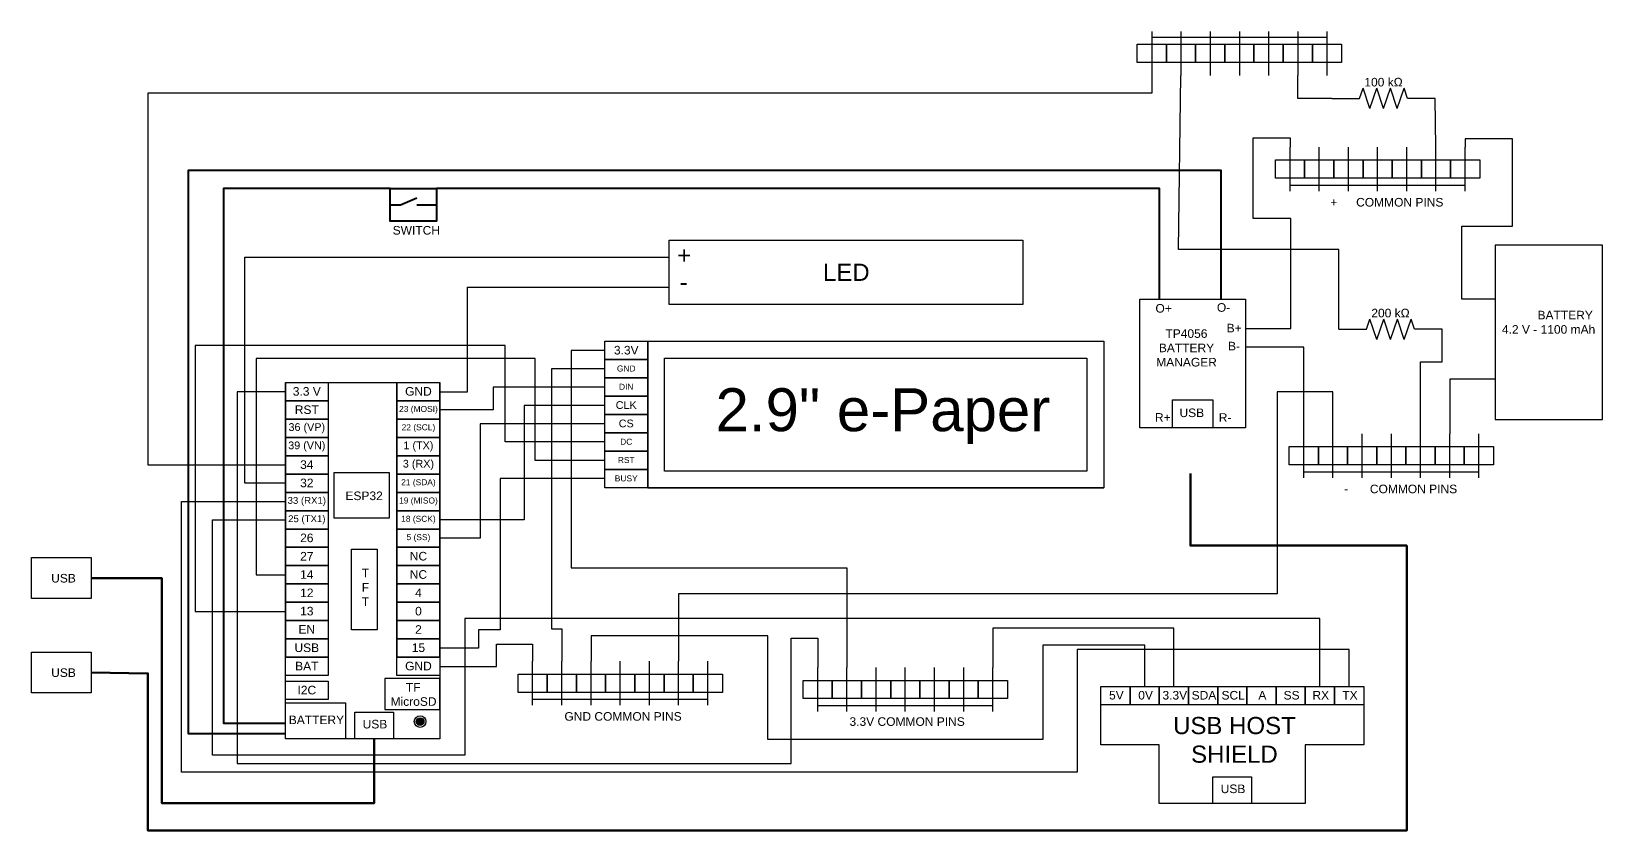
# Model space of a CAD drawing. Header units: metres. Extents: x 179 to 11979, y -3189 to 759.
# Drawn here: x 5026 to 6856, y -172 to 759 of the extents above; entities that cross this region are included whole.
import ezdxf
from ezdxf.enums import TextEntityAlignment as Align

# ---------------------------------------------------------------- set-up
doc = ezdxf.new("R2010")
doc.units = ezdxf.units.M
doc.header["$LTSCALE"] = 0.5
doc.layers.get('0').update_dxf_attribs({"color": 255})
doc.layers.add('COMPONENTS', color=70, linetype='Continuous')
doc.layers.add('PINS', color=255, linetype='Continuous')
doc.layers.add('WIRES', color=7, linetype='Continuous', lineweight=25)
doc.styles.get("Standard").update_dxf_attribs({"font": 'arial.ttf'})

# ---------------------------------------------------------------- blocks, each defined once
blk = doc.blocks.new('PIN')
blk.add_lwpolyline([(0, 0), (50, 0), (50, -21.3333), (0, -21.3333)], close=True)
blk.add_attdef('ETICHETTA', text='', height=10).set_placement((25, -10.3333), align=Align.MIDDLE)
blk = doc.blocks.new('ESP32')
at = {"layer": 'COMPONENTS'}
h = blk.add_hatch(color=256, dxfattribs=at)
h.dxf.hatch_style = 1
h.paths.add_polyline_path([(152.5279, 20, 1), (161.4721, 20, 1)])
for points in [[(0, 415), (180, 415), (180, 0), (0, 0)], [(57, 310), (121, 310), (121, 257), (57, 257)], [(77, 221), (107, 221), (107, 127), (77, 127)], [(180, 70), (116, 70), (116, 34), (180, 34)], [(70, 42), (70, 0), (0, 0), (0, 42)], [(81, 31), (126, 31), (126, 0), (81, 0)]]:
    blk.add_lwpolyline(points, close=True, dxfattribs=at)
for radius in [6.8007, 4.4721]:
    blk.add_circle((157, 20), radius, dxfattribs=at)
at = {"layer": 'PINS'}
for p, q in [((0, 415), (0, 95)), ((50, 415), (50, 95)), ((130, 415), (130, 95)), ((180, 95), (180, 415)), ((50, 393.6667), (0, 393.6667)), ((180, 393.6667), (130, 393.6667)), ((50, 372.3334), (0, 372.3334)), ((180, 372.3334), (130, 372.3334)), ((50, 351.0001), (0, 351.0001)), ((180, 351.0001), (130, 351.0001)), ((50, 329.6668), (0, 329.6668)), ((180, 329.6668), (130, 329.6668)), ((50, 308.3335), (0, 308.3335)), ((180, 308.3335), (130, 308.3335)), ((50, 287.0002), (0, 287.0002)), ((180, 287.0002), (130, 287.0002)), ((50, 265.6669), (0, 265.6669)), ((180, 265.6669), (130, 265.6669)), ((50, 244.3336), (0, 244.3336)), ((180, 244.3336), (130, 244.3336)), ((50, 223.0003), (0, 223.0003)), ((180, 223.0003), (130, 223.0003)), ((50, 201.667), (0, 201.667)), ((180, 201.667), (130, 201.667)), ((50, 180.3337), (0, 180.3337)), ((180, 180.3337), (130, 180.3337)), ((50, 159.0004), (0, 159.0004)), ((180, 159.0004), (130, 159.0004)), ((50, 137.6671), (0, 137.6671)), ((180, 137.6671), (130, 137.6671)), ((50, 116.3338), (0, 116.3338)), ((180, 116.3338), (130, 116.3338)), ((50, 95.0005), (0, 95.0005)), ((0, 95), (50, 95)), ((180, 95.0005), (130, 95.0005)), ((130, 95), (180, 95))]:
    blk.add_line(p, q, dxfattribs=at)
at = {"layer": 'COMPONENTS'}
blk.add_blockref('PIN', (0, 67.0001), dxfattribs=at).add_auto_attribs({'ETICHETTA': 'I2C'})
at = {"layer": 'PINS'}
for p, values in [((0, 415), {'ETICHETTA': '3.3 V'}), ((130, 415), {'ETICHETTA': 'GND'}), ((0, 393.6667), {'ETICHETTA': 'RST'}), ((0, 329.6668), {'ETICHETTA': '34'}), ((0, 308.3335), {'ETICHETTA': '32'}), ((0, 244.3336), {'ETICHETTA': '26'}), ((0, 223.0003), {'ETICHETTA': '27'}), ((130, 223.0003), {'ETICHETTA': 'NC'}), ((0, 201.667), {'ETICHETTA': '14'}), ((130, 201.667), {'ETICHETTA': 'NC'}), ((0, 180.3337), {'ETICHETTA': '12'}), ((130, 180.3337), {'ETICHETTA': '4'}), ((0, 159.0004), {'ETICHETTA': '13'}), ((130, 159.0004), {'ETICHETTA': '0'}), ((0, 137.6671), {'ETICHETTA': 'EN'}), ((130, 137.6671), {'ETICHETTA': '2'}), ((0, 116.3338), {'ETICHETTA': 'USB'}), ((130, 116.3338), {'ETICHETTA': '15'}), ((0, 95), {'ETICHETTA': 'BAT'}), ((130, 95), {'ETICHETTA': 'GND'})]:
    blk.add_blockref('PIN', p, dxfattribs=at).add_auto_attribs(values)
ref = blk.add_blockref('PIN', (130, 393.6667), dxfattribs=at)
ref.add_attrib('ETICHETTA', '23 (MOSI)', dxfattribs={"layer": '0', "height": 7}).set_placement((155, 383.3334), align=Align.MIDDLE)
ref = blk.add_blockref('PIN', (0, 372.3334), dxfattribs=at)
ref.add_attrib('ETICHETTA', '36 (VP)', dxfattribs={"layer": '0', "height": 9}).set_placement((25, 362.0001), align=Align.MIDDLE)
ref = blk.add_blockref('PIN', (130, 372.3334), dxfattribs=at)
ref.add_attrib('ETICHETTA', '22 (SCL)', dxfattribs={"layer": '0', "height": 7}).set_placement((155, 362.0001), align=Align.MIDDLE)
ref = blk.add_blockref('PIN', (0, 351.0001), dxfattribs=at)
ref.add_attrib('ETICHETTA', '39 (VN)', dxfattribs={"layer": '0', "height": 9}).set_placement((25, 340.6668), align=Align.MIDDLE)
ref = blk.add_blockref('PIN', (130, 351.0001), dxfattribs=at)
ref.add_attrib('ETICHETTA', '1 (TX)', dxfattribs={"layer": '0', "height": 9}).set_placement((155, 340.6668), align=Align.MIDDLE)
ref = blk.add_blockref('PIN', (130, 329.6668), dxfattribs=at)
ref.add_attrib('ETICHETTA', '3 (RX)', dxfattribs={"layer": '0', "height": 9}).set_placement((155, 319.3335), align=Align.MIDDLE)
ref = blk.add_blockref('PIN', (130, 308.3335), dxfattribs=at)
ref.add_attrib('ETICHETTA', '21 (SDA)', dxfattribs={"layer": '0', "height": 7}).set_placement((155, 298.0002), align=Align.MIDDLE)
ref = blk.add_blockref('PIN', (0, 287.0002), dxfattribs=at)
ref.add_attrib('ETICHETTA', '33 (RX1)', dxfattribs={"layer": '0', "height": 8}).set_placement((25, 276.6669), align=Align.MIDDLE)
ref = blk.add_blockref('PIN', (130, 287.0002), dxfattribs=at)
ref.add_attrib('ETICHETTA', '19 (MISO)', dxfattribs={"layer": '0', "height": 7}).set_placement((155, 276.6669), align=Align.MIDDLE)
ref = blk.add_blockref('PIN', (0, 265.6669), dxfattribs=at)
ref.add_attrib('ETICHETTA', '25 (TX1)', dxfattribs={"layer": '0', "height": 8}).set_placement((25, 255.3336), align=Align.MIDDLE)
ref = blk.add_blockref('PIN', (130, 265.6669), dxfattribs=at)
ref.add_attrib('ETICHETTA', '18 (SCK)', dxfattribs={"layer": '0', "height": 7}).set_placement((155, 255.3336), align=Align.MIDDLE)
ref = blk.add_blockref('PIN', (130, 244.3336), dxfattribs=at)
ref.add_attrib('ETICHETTA', '5 (SS)', dxfattribs={"layer": '0', "height": 7}).set_placement((155, 234.0003), align=Align.MIDDLE)
at = {"layer": 'COMPONENTS', "char_height": 10, "attachment_point": 1}
for s, width, insert in [('ESP32', 50, (70, 288)), ('T\\PF\\PT', 11, (89, 198)), ('\\pi29.35841;TF\\P\\pi11.52075;MicroSD', 74.815037, (111, 65.0077)), ('BATTERY', 30, (4, 27)), ('USB', 26, (90, 22))]:
    blk.add_mtext_dynamic_manual_height_columns(s, width=width, gutter_width=50, heights=[0], dxfattribs=dict(at, insert=insert))
blk = doc.blocks.new('SHORT_PIN')
blk.add_lwpolyline([(0, 21.3333), (34, 21.3333), (34, 0), (0, 0)], close=True)
blk.add_attdef('ETICHETTA', text='', height=10).set_placement((18, 11), align=Align.MIDDLE)
blk = doc.blocks.new('USB_HOST_SHIELD')
at = {"layer": 'COMPONENTS'}
for points in [[(238, -136.3333), (68, -136.3333), (68, -68.16665), (0, -68.16665), (0, 0), (306, 0), (306, -68.16665), (238, -68.16665)], [(130.5, -105.3333), (175.5, -105.3333), (175.5, -136.3333), (130.5, -136.3333)]]:
    blk.add_lwpolyline(points, close=True, dxfattribs=at)
at = {"layer": 'PINS'}
for p, values in [((0, -21.3333), {'ETICHETTA': '5V'}), ((34, -21.3333), {'ETICHETTA': '0V'}), ((68, -21.3333), {'ETICHETTA': '3.3V'}), ((102, -21.3333), {'ETICHETTA': 'SDA'}), ((136, -21.3333), {'ETICHETTA': 'SCL'}), ((170, -21.3333), {'ETICHETTA': 'A'}), ((204, -21.3333), {'ETICHETTA': 'SS'}), ((238, -21.3333), {'ETICHETTA': 'RX'}), ((272, -21.3333), {'ETICHETTA': 'TX'})]:
    blk.add_blockref('SHORT_PIN', p, dxfattribs=at).add_auto_attribs(values)
at = {"layer": 'COMPONENTS', "attachment_point": 1}
for s, width, insert, char_height in [('\\pi3.06657;USB HOST \\P\\pi24.0079;SHIELD', 146.2013487, (81, -35.62983), 20), ('USB', 26, (139.5, -114.3333), 10)]:
    blk.add_mtext_dynamic_manual_height_columns(s, width=width, gutter_width=50, heights=[0], dxfattribs=dict(at, insert=insert, char_height=char_height))
blk = doc.blocks.new('Parallel')
at = {"layer": 'PINS'}
for p, q in [((17, -15), (17, 36.3333)), ((51, -15), (51, 36.3333)), ((85, -15), (85, 36.3333)), ((119, -15), (119, 36.3333)), ((153, -15), (153, 36.3333)), ((187, -15), (187, 36.3333)), ((221, -15), (221, 36.3333)), ((17, -8), (221, -8))]:
    blk.add_line(p, q, dxfattribs=at)
at = {"layer": 'COMPONENTS'}
for p in [(0, 0), (34, 0), (68, 0), (102, 0), (136, 0), (170, 0), (204, 0)]:
    blk.add_blockref('SHORT_PIN', p, dxfattribs=at)
blk = doc.blocks.new('2_9_e-Paper')
blk.add_line((50, -170.7), (581, -170.7))
blk.add_lwpolyline([(0, -170.7), (0, 0), (581, 0), (581, -170.7)])
for points in [[(50, 0), (581, 0), (581, -170.7), (50, -170.7)], [(69.6, -19.6), (561.4, -19.6), (561.4, -151.1), (69.6, -151.1)]]:
    blk.add_lwpolyline(points, close=True)
at = {"layer": 'PINS'}
blk.add_blockref('PIN', (0, 0), dxfattribs=at).add_auto_attribs({'ETICHETTA': '3.3V'})
ref = blk.add_blockref('PIN', (0, -21.3), dxfattribs=at)
ref.add_attrib('ETICHETTA', 'GND', dxfattribs={"layer": '0', "height": 7}).set_placement((25, -31.7), align=Align.MIDDLE)
ref = blk.add_blockref('PIN', (0, -42.7), dxfattribs=at)
ref.add_attrib('ETICHETTA', 'DIN', dxfattribs={"layer": '0', "height": 7}).set_placement((25, -53), align=Align.MIDDLE)
ref = blk.add_blockref('PIN', (0, -64), dxfattribs=at)
ref.add_attrib('ETICHETTA', 'CLK', dxfattribs={"layer": '0', "height": 9}).set_placement((25, -74.3), align=Align.MIDDLE)
ref = blk.add_blockref('PIN', (0, -85.3), dxfattribs=at)
ref.add_attrib('ETICHETTA', 'CS', dxfattribs={"layer": '0', "height": 9}).set_placement((25, -95.7), align=Align.MIDDLE)
ref = blk.add_blockref('PIN', (0, -106.7), dxfattribs=at)
ref.add_attrib('ETICHETTA', 'DC', dxfattribs={"layer": '0', "height": 7}).set_placement((25, -117), align=Align.MIDDLE)
ref = blk.add_blockref('PIN', (0, -128), dxfattribs=at)
ref.add_attrib('ETICHETTA', 'RST', dxfattribs={"layer": '0', "height": 7}).set_placement((25, -138.3), align=Align.MIDDLE)
ref = blk.add_blockref('PIN', (0, -149.3), dxfattribs=at)
ref.add_attrib('ETICHETTA', 'BUSY', dxfattribs={"layer": '0', "height": 7}).set_placement((25, -159.7), align=Align.MIDDLE)
at = {"insert": (129, -54.7), "char_height": 50, "attachment_point": 1}
blk.add_mtext_dynamic_manual_height_columns('\\pt300;2.9" e-Paper', width=478.777, gutter_width=50, heights=[0], dxfattribs=at)
blk = doc.blocks.new('Battery Manager')
at = {"layer": 'COMPONENTS'}
for points in [[(0, 203), (123, 203), (123, 53), (0, 53)], [(85, 53), (38, 53), (38, 86), (85, 86)]]:
    blk.add_lwpolyline(points, close=True, dxfattribs=at)
at = {"layer": 'COMPONENTS', "char_height": 10, "attachment_point": 1}
for s, width, insert in [('\\pi-8.70806,l40,t61.29194;O+', 70.155, (-13, 197.4)), ('\\pi-7.12553,l40,t62.87447;O-', 70.155, (57, 198.4)), ('\\pi49.12046;TP4056\\P\\pi41.45333;BATTERY \\P\\pi38.39058;MANAGER', 146.201, (-19.2, 168)), ('\\pi-7.7599,l40,t62.2401;B+', 70.155, (69, 174.4)), ('\\pi-6.17737,l40,t63.82263;B-', 70.155, (69, 153.4)), ('USB', 26, (46.3, 75.7)), ('\\pi-8.10779,l40,t61.89221;R+', 70.155, (-14.2, 70.3)), ('\\pi-6.52525,l40,t63.47475;R-', 70.155, (58.6, 70.2))]:
    blk.add_mtext_dynamic_manual_height_columns(s, width=width, gutter_width=50, heights=[0], dxfattribs=dict(at, insert=insert))
blk = doc.blocks.new('Res')
for p, q in [((0, 0), (0, -10.73)), ((-3.93, -14.73), (3.93, -12.07)), ((0, -10.73), (3.93, -12.07)), ((-3.93, -14.73), (3.93, -17.39)), ((-3.93, -20.06), (3.93, -17.39)), ((-3.93, -20.06), (3.93, -22.72)), ((-3.93, -25.38), (3.93, -22.72)), ((-3.93, -25.38), (3.93, -28.05)), ((0, -29.38), (3.93, -28.05)), ((0, -40.11), (0, -29.38))]:
    blk.add_line(p, q)
blk = doc.blocks.new('Resistenza')
at = {"color": 1, "xscale": 3, "yscale": 3, "zscale": 3, "rotation": 90}
blk.add_blockref('Res', (0, 0), dxfattribs=at)
blk.add_attdef('RESISTENZA', text='', height=10).set_placement((60.1, 13.9), align=Align.CENTER)
blk = doc.blocks.new('Switch')
at = {"layer": 'WIRES', "color": 0, "lineweight": 40}
for p, q in [((-42, -18.5), (-23, -10.5)), ((-54, -18.5), (-42, -18.5)), ((-23, -18.5), (0, -18.5))]:
    blk.add_line(p, q, dxfattribs=at)
blk.add_lwpolyline([(-54, 0.5), (0, 0.5), (0, -37.5), (-54, -37.5)], close=True, dxfattribs=at)
at = {"layer": 'COMPONENTS', "color": 0, "insert": (-51, -43.2), "char_height": 10, "attachment_point": 1}
blk.add_mtext_dynamic_manual_height_columns('SWITCH', width=146.201, gutter_width=50, heights=[0], dxfattribs=at)

msp = doc.modelspace()

# ---------------------------------------------------------------- linework, layer by layer
at = {"layer": 'COMPONENTS'}
for points in [[(5769, 516), (6181, 516), (6181, 441), (5769, 441)], [(6856, 510), (6731, 510), (6731, 307), (6856, 307)], [(5026.3, 146), (5096, 146), (5096, 98.3), (5026.3, 98.3)], [(5026.3, 36), (5096, 36), (5096, -11.7), (5026.3, -11.7)]]:
    msp.add_lwpolyline(points, close=True, dxfattribs=at)
at = {"layer": 'WIRES', "color": 146, "true_color": 0x105689}
msp.add_line((6662, 624.3), (6661.2, 681), dxfattribs=at)
at = {"layer": 'WIRES'}
for p, q in [((6731, 354), (6678, 354)), ((6678, 354), (6678, 290.3))]:
    msp.add_line(p, q, dxfattribs=at)
at = {"layer": 'WIRES', "color": 18, "true_color": 0x000000}
for p, q in [((5568, 19.3), (5568, 45)), ((5568, 45), (5610, 45)), ((5610, 45), (5610, 25.3)), ((5502, 19.3), (5568, 19.3))]:
    msp.add_line(p, q, dxfattribs=at)
at = {"layer": 'WIRES', "color": 146, "true_color": 0x105689}
for points in [[(6331, 707.7), (6331, 687), (5162, 687), (5162, 254), (5322, 254)], [(6540.8, 681), (6501, 681), (6501, 707.7)]]:
    msp.add_lwpolyline(points, dxfattribs=at)
at = {"layer": 'WIRES', "color": 30, "true_color": 0xf26722}
for points in [[(6548.9, 412), (6548.9, 505), (6362, 505), (6365, 707.7)], [(6644, 290.3), (6644, 374), (6669.2, 374), (6669.2, 412)], [(6542, 290.3), (6542, 339), (6477, 339), (6477, 104), (5780, 104), (5780, 25.3)], [(6560.8, -4), (6560.8, 39), (6244, 39), (6244, -104), (5201, -104), (5201, 211.3), (5322, 211.3)]]:
    msp.add_lwpolyline(points, dxfattribs=at)
at = {"layer": 'WIRES', "color": 240, "true_color": 0xed1f24}
for points in [[(6440, 413), (6493, 413), (6493, 541), (6449, 541), (6449, 635), (6492, 635), (6492, 624.3)], [(6731, 447), (6692, 447), (6692, 532), (6751, 532), (6751, 634), (6696, 634), (6696, 624.3)]]:
    msp.add_lwpolyline(points, dxfattribs=at)
at = {"layer": 'WIRES', "color": 7, "linetype": 'Continuous', "lineweight": 40}
msp.add_lwpolyline([(6412, 447), (6412, 597), (5209, 597), (5209, -59), (5322, -59)], dxfattribs=at)
at = {"layer": 'WIRES', "color": 240, "linetype": 'Continuous', "lineweight": 40, "true_color": 0xed1f24}
for points in [[(5444, 576), (5250, 576), (5250, -47), (5322, -47)], [(6340, 447), (6340, 576), (5498, 576)]]:
    msp.add_lwpolyline(points, dxfattribs=at)
at = {"layer": 'WIRES', "color": 152, "true_color": 0x2776bb}
for points in [[(5322, 232.7), (5275, 232.7), (5275, 496), (5769, 496)], [(5694, 344.7), (5564, 344.7), (5564, 318), (5502, 318)]]:
    msp.add_lwpolyline(points, dxfattribs=at)
at = {"layer": 'WIRES'}
for points in [[(5502, 339.3), (5534, 339.3), (5534, 461), (5769, 461)], [(6508, 290.3), (6508, 391), (6440, 391)]]:
    msp.add_lwpolyline(points, dxfattribs=at)
at = {"layer": 'WIRES', "color": 114, "true_color": 0x139b48}
msp.add_lwpolyline([(5694, 280.7), (5578, 280.7), (5578, 393), (5217, 393), (5217, 83.3), (5322, 83.3)], dxfattribs=at)
at = {"layer": 'WIRES', "color": 242, "true_color": 0xcd2027}
for points in [[(5694, 387.3), (5655, 387.3), (5655, 134), (5976, 134), (5976, 18)], [(5322, 339.3), (5266, 339.3), (5266, -94), (5911, -94), (5911, 52), (5942, 52), (5942, 18)]]:
    msp.add_lwpolyline(points, dxfattribs=at)
at = {"layer": 'WIRES', "color": 9, "true_color": 0xc7c8ca}
msp.add_lwpolyline([(5694, 259.3), (5613, 259.3), (5613, 378), (5288, 378), (5288, 126), (5322, 126)], dxfattribs=at)
at = {"layer": 'WIRES', "color": 18, "true_color": 0x000000}
for points in [[(5694, 366), (5632, 366), (5632, 63), (5644, 63), (5644, 25.3)], [(6322.8, -4), (6322.8, 44), (6204, 44), (6204, -66), (5884, -66), (5884, 55), (5678, 55), (5678, 25.3)]]:
    msp.add_lwpolyline(points, dxfattribs=at)
at = {"layer": 'WIRES', "color": 40, "true_color": 0xf8d731}
msp.add_lwpolyline([(5694, 323.3), (5600, 323.3), (5600, 190), (5502, 190)], dxfattribs=at)
at = {"layer": 'WIRES', "color": 32, "true_color": 0xcd6928}
msp.add_lwpolyline([(5694, 302), (5549, 302), (5549, 168.7), (5502, 168.7)], dxfattribs=at)
at = {"layer": 'WIRES', "linetype": 'Continuous', "lineweight": 80}
for points in [[(6376, 244), (6376, 160), (6628, 160), (6628, -172), (5162, -172), (5162, 11), (5096, 12.2)], [(5425.5, -65), (5425.5, -140), (5178, -140), (5178, 122.2), (5096, 122.2)]]:
    msp.add_lwpolyline(points, dxfattribs=at)
at = {"layer": 'WIRES', "color": 219, "true_color": 0x642165}
msp.add_lwpolyline([(5694, 238), (5572, 238), (5572, 62), (5547, 62), (5547, 40.7), (5502, 40.7)], dxfattribs=at)
at = {"layer": 'WIRES', "color": 251, "true_color": 0x636466}
msp.add_lwpolyline([(6526.8, -4), (6526.8, 75), (5531, 75), (5531, -84), (5237, -84), (5237, 190), (5322, 190)], dxfattribs=at)
at = {"layer": 'WIRES', "color": 254, "true_color": 0xdadbdc}
msp.add_lwpolyline([(6356.8, -4), (6356.8, 64), (6146, 64), (6146, 18)], dxfattribs=at)

# ---------------------------------------------------------------- block references
at = {"rotation": 180}
msp.add_blockref('Parallel', (6552, 744), dxfattribs=at)
for name, p in [('Parallel', (6475, 588)), ('ESP32', (5322, -65)), ('Parallel', (6491, 254)), ('Parallel', (5593, -11)), ('Parallel', (5925, -18.3)), ('USB_HOST_SHIELD', (6271.8, -4))]:
    msp.add_blockref(name, p)
at = {"layer": 'COMPONENTS', "color": 146, "true_color": 0x105689}
for p, values in [((6540.8, 681), {'RESISTENZA': '100 kΩ'}), ((6548.9, 412), {'RESISTENZA': '200 kΩ'})]:
    msp.add_blockref('Resistenza', p, dxfattribs=at).add_auto_attribs(values)
at = {"layer": 'COMPONENTS'}
msp.add_blockref('2_9_e-Paper', (5694, 398), dxfattribs=at)
at = {"layer": 'WIRES', "color": 242, "true_color": 0xcd2027}
msp.add_blockref('Switch', (5498, 575.5), dxfattribs=at)
at = {"layer": 'WIRES'}
msp.add_blockref('Battery Manager', (6317, 244), dxfattribs=at)

# ---------------------------------------------------------------- texts
at = {"layer": 'COMPONENTS', "attachment_point": 1}
for s, width, heights, insert, char_height in [('\\pi-30,l40,t40;+^ICOMMON PINS', 166.807, [17.5], (6529, 565), 10), ('\\pi5.397;+', 24, [0], (5773, 508.4), 20), ('\\pi111.09072;LED', 273, [0], (5837, 488.4), 20), ('\\pi8.22783;-', 24, [0], (5773, 477), 20), ('\\pi41.45333;BATTERY\\P\\pi0;4.2 V - 1100 mAh', 146.201, [0], (6738.8, 433.5), 10), ('\\pi-30,l40,t40;-^ICOMMON PINS', 158.758, [24], (6545, 231), 10), ('USB', 26, [0], (5049.3, 127), 10), ('USB', 26, [0], (5049.3, 17), 10), ('GND COMMON PINS', 138.637, [0], (5647, -34), 10), ('3.3V COMMON PINS', 138.637, [0], (5979, -40), 10)]:
    msp.add_mtext_dynamic_manual_height_columns(s, width=width, gutter_width=50, heights=heights, dxfattribs=dict(at, insert=insert, char_height=char_height))

doc.saveas('drawing.dxf')
